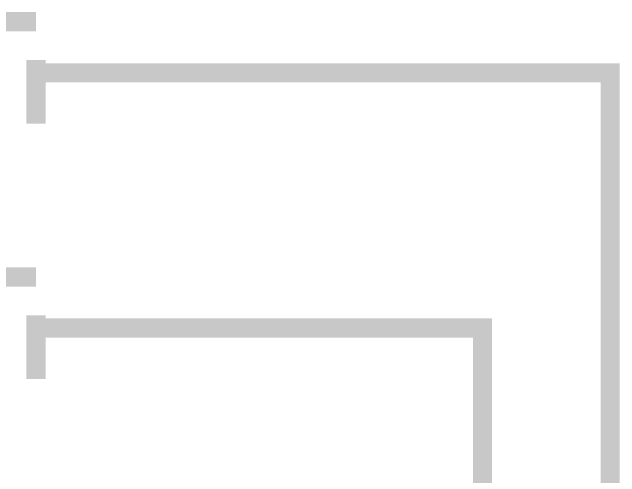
# Model space of a CAD drawing. Header units: inches. Extents: x 0 to 841, y 0 to 594.
# Drawn here: x 499.07 to 522.88, y 411.67 to 429.86 of the extents above; entities that cross this region are included whole.
import ezdxf

# ---------------------------------------------------------------- set-up
doc = ezdxf.new("R2010")
doc.units = ezdxf.units.IN
doc.layers.add('Sheet', color=255, linetype='Continuous')

msp = doc.modelspace()

# ---------------------------------------------------------------- linework, layer by layer
at = {"layer": 'Sheet'}
for points in [[(500.001, 429.487, 0.749, 0.749, 0), (496.879, 429.487, 0.749, 0.749, 0)], [(500.001, 425.489, 0.749, 0.749, 0), (500.001, 427.982, 0.749, 0.749, 0)], [(500.001, 427.488, 0.749, 0.749, 0), (505.009, 427.488, 0.749, 0.749, 0)], [(505.009, 427.488, 0.749, 0.749, 0), (522.503, 427.488, 0.749, 0.749, 0), (522.503, 394.989, 0.749, 0.749, 0)], [(500.001, 427.488, 0.3, 0.3, 0), (505.009, 427.488, 0.3, 0.3, 0)], [(500.001, 419.492, 0.749, 0.749, 0), (496.879, 419.492, 0.749, 0.749, 0)], [(500.001, 415.495, 0.749, 0.749, 0), (500.001, 417.988, 0.749, 0.749, 0)], [(500.001, 417.493, 0.749, 0.749, 0), (505.009, 417.493, 0.749, 0.749, 0)], [(505.009, 417.493, 0.749, 0.749, 0), (517.495, 417.493, 0.749, 0.749, 0), (517.495, 402.491, 0.749, 0.749, 0)], [(500.001, 417.493, 0.3, 0.3, 0), (505.009, 417.493, 0.3, 0.3, 0)]]:
    msp.add_lwpolyline(points, format="xyseb", dxfattribs=at)

doc.saveas('drawing.dxf')
